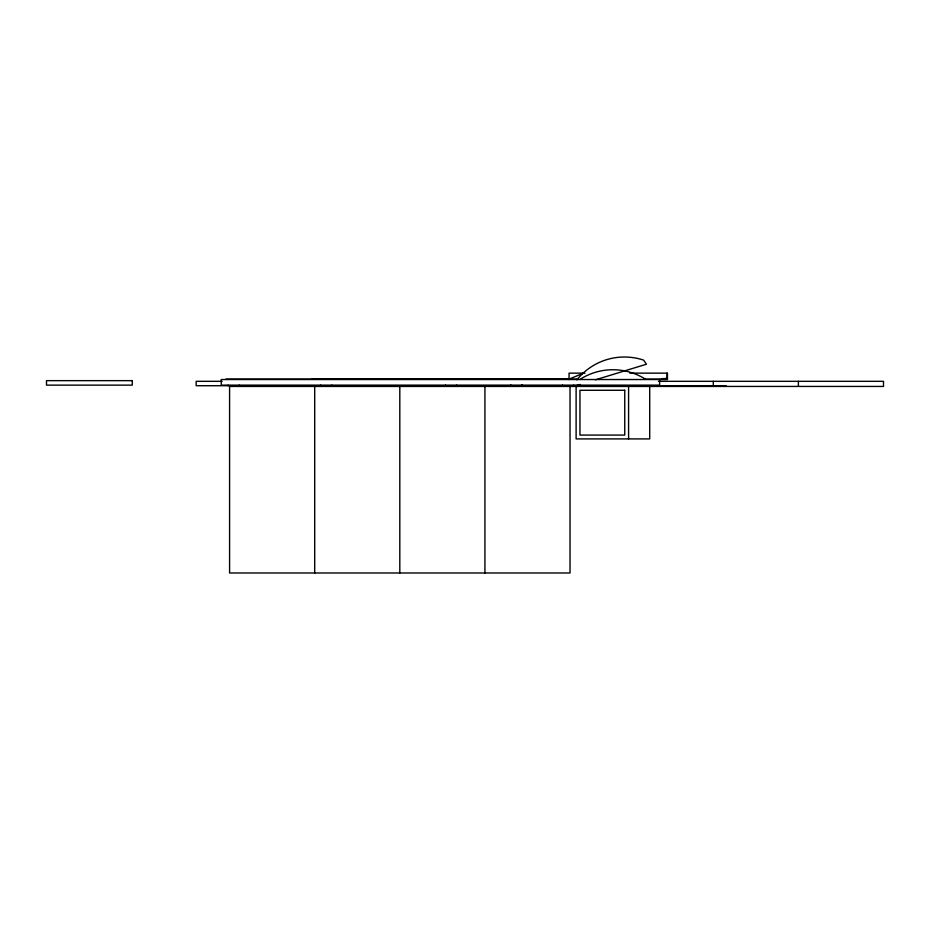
<?xml version="1.0" encoding="UTF-8"?>
<svg xmlns="http://www.w3.org/2000/svg" width="930" height="930" viewBox="0 0 930 930"><rect width="100%" height="100%" fill="white"/><g stroke="black" fill="none" stroke-linecap="round" stroke-linejoin="round"><path stroke-width="1.4" d="M583.54 373.139L569.055 379.138L577.739 379.138M576.112 385.729L580.25 384.462M595.433 379.824L646.49 364.211L643.56 360.096A60.915 60.915 0 0 0 576.879 379.858M584.97 373.139L569.055 373.139L569.055 379.533M629.831 373.139L667.449 373.139L667.449 379.533L221.247 379.533L221.247 385.136L659.614 385.136L659.614 379.533M667.449 378.731L661.846 378.731L667.043 378.336L667.043 373.139M311.794 378.859L569.055 378.859M226.048 379.056L311.794 379.056M644.292 379.138L667.449 379.138M222.154 381.323L196.172 381.323L196.172 385.729L726.167 385.729M658.452 381.323L883.5 381.323L883.5 386.438L229.582 386.438L229.582 572.985L570.032 572.985L570.032 386.438M798.382 381.323L798.382 386.438M713.275 381.323L713.275 386.438M649.71 386.438L649.71 438.914L576.112 438.914L576.112 386.438M628.587 386.438L628.587 438.914M573.775 385.136L573.729 385.729M562.58 385.136L562.534 385.729M522.067 385.136L522.067 385.729M521.881 385.136L521.881 385.729M510.872 385.136L510.872 385.729M510.686 385.136L510.686 385.729M484.925 386.438L484.925 572.985M456.618 385.136L456.63 385.729M445.424 385.136L445.424 385.729M399.807 386.438L399.807 572.985M331.812 385.136L331.812 385.729M320.606 385.136L320.606 385.729M314.7 386.438L314.7 572.985M239.243 385.136L239.243 385.729M228.048 385.136L228.036 385.729M580.308 379.196A60.915 60.915 0 0 1 645.501 379.196M132.258 380.649L46.5 380.649L46.5 385.136L132.258 385.136L132.258 380.649M624.751 390.275L579.948 390.275L579.948 435.077L624.751 435.077L624.751 390.275"/></g></svg>
